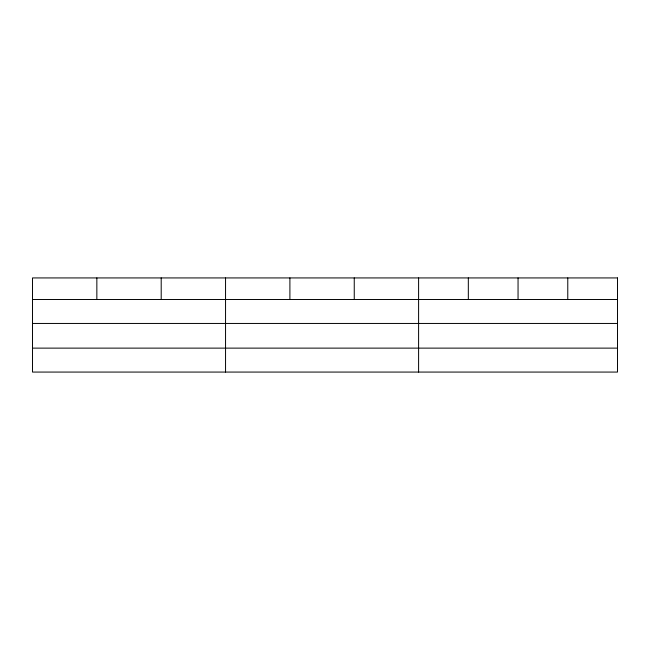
<?xml version="1.0" encoding="UTF-8"?>
<svg xmlns="http://www.w3.org/2000/svg" width="650" height="650" viewBox="0 0 650 650"><rect width="100%" height="100%" fill="white"/><g stroke="black" fill="none" stroke-linecap="round" stroke-linejoin="round"><path stroke-width="0.97" d="M32.5 299.504L617.5 299.504M32.5 323.448L617.5 323.448M32.5 348.124L617.5 348.124M567.775 277.932L567.775 299.504M518.05 277.932L518.05 299.504M468.325 277.932L468.325 299.504M418.6 277.932L418.6 372.068M354.25 277.932L354.25 299.504M289.9 277.932L289.9 299.504M225.55 277.932L225.55 372.068M161.2 277.932L161.2 299.504M96.85 277.932L96.85 299.504M617.5 277.932L32.5 277.932L32.5 372.068L617.5 372.068L617.5 277.932"/></g></svg>
